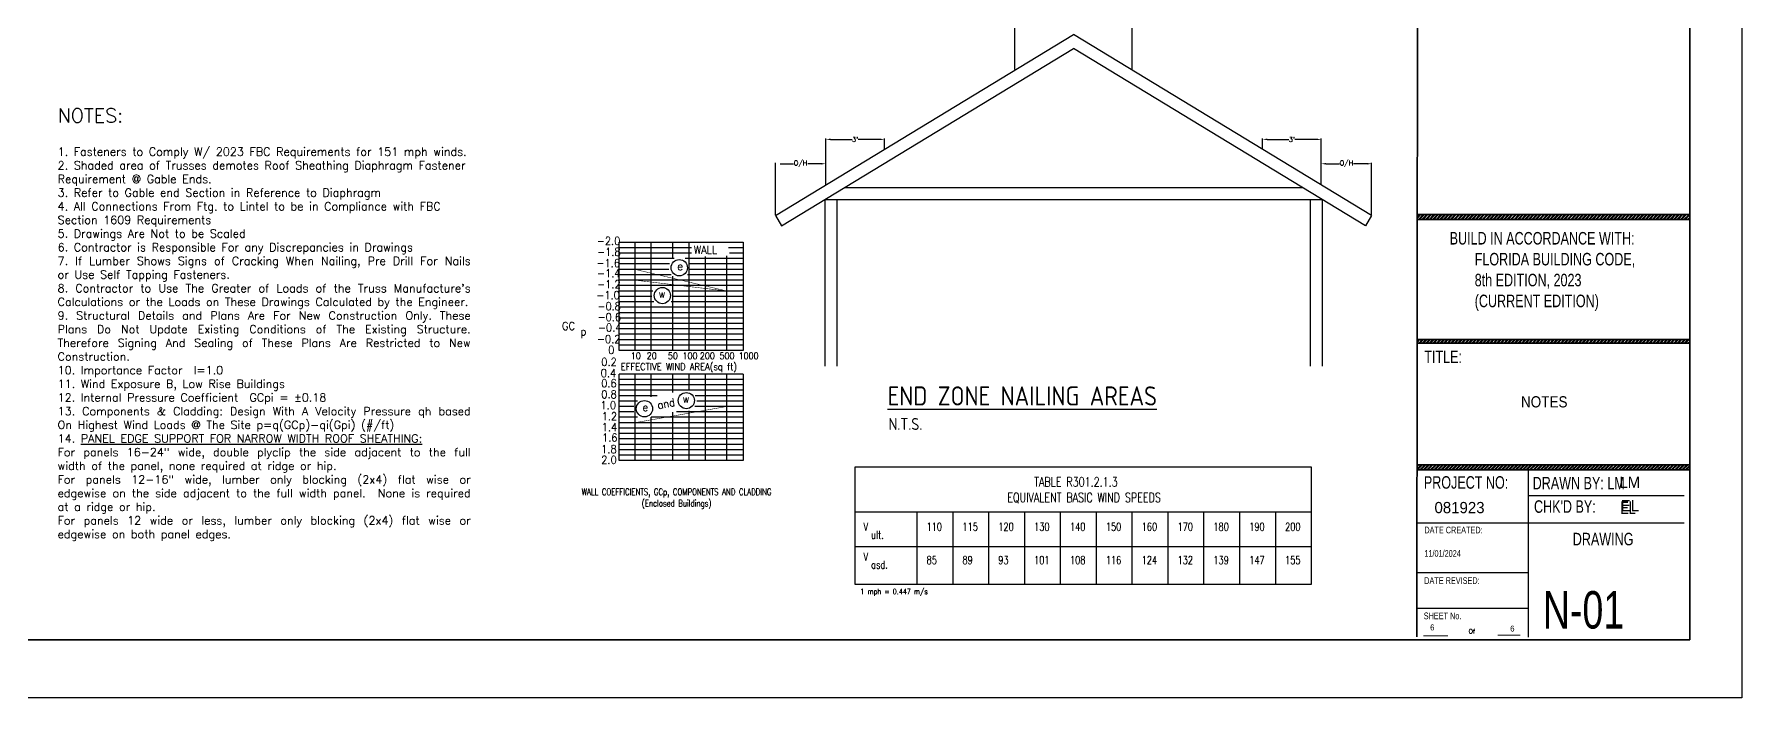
# Paper-space layout 'S-04' of a CAD drawing. Header units: inches. Extents: x 0 to 36, y 0 to 24.
# Drawn here: x 13.21 to 36.02, y -0.02 to 8.84 of the extents above; entities that cross this region are included whole.
import ezdxf

# ---------------------------------------------------------------- set-up
doc = ezdxf.new("R2010")
doc.units = ezdxf.units.IN
doc.header["$LTSCALE"] = 0.5
doc.header["$MEASUREMENT"] = 0
for name, color, linetype, lineweight in [('A-Anno-Titl-Bdry', 239, 'Continuous', 35), ('A-Anno-Titl-Note', 231, 'Continuous', 25), ('A-Anno-Titl-Otln', 236, 'Continuous', 35), ('A-Anno-Titl-Thin', 231, 'Continuous', 25), ('TXT', 4, 'Continuous', 9)]:
    doc.layers.add(name, color=color, linetype=linetype, lineweight=lineweight)
doc.layers.add('A-TEXT', color=3, linetype='Continuous')
doc.styles.add('100A', font='arch.shx', dxfattribs={"width": 0.9, "height": 6.4})
doc.styles.add('AEC', font='archquik.shx')
doc.styles.add('Annotative', font='arch.shx', dxfattribs={"width": 0.75})
doc.styles.add('ARCH', font='arch.shx')
doc.styles.add('Lmar Style', font='arch.shx', dxfattribs={"width": 0.75})
doc.styles.add('RAB', font='romans.shx')
doc.styles.add('RomanS', font='romans.shx')
doc.styles.add('SIMPLEX', font='simplex.shx', dxfattribs={"height": 0.75})
doc.styles.get("Standard").update_dxf_attribs({"font": 'romans.shx', "width": 0.75})
pattern_1 = [(45, (5.927834, 0.04212), (-0.02365764, 0.02365764), []), (45, (5.943606, 0.04212), (-0.02365764, 0.02365764), [])]

# ---------------------------------------------------------------- blocks, each defined once
blk = doc.blocks.new('TB-24X36')
h = blk.add_hatch()
h.set_pattern_fill('ANSI32', color=256, scale=0.089219)
h.set_pattern_definition(pattern_1)
h.paths.add_polyline_path([(34.54, 5.759), (30.914, 5.759), (30.914, 5.694), (34.54, 5.694)])
h = blk.add_hatch()
h.set_pattern_fill('ANSI32', color=256, scale=0.089219)
h.set_pattern_definition(pattern_1)
h.paths.add_polyline_path([(34.543, 4.09), (30.912, 4.09), (30.912, 4.042), (34.543, 4.042)])
h.paths.add_polyline_path([(34.549, 2.42), (30.911, 2.419), (30.911, 2.352), (34.549, 2.352)])
at = {"layer": 'A-Anno-Titl-Bdry'}
for p, q in [((30.914, 5.759), (34.54, 5.759)), ((34.54, 5.694), (30.914, 5.694)), ((30.912, 4.09), (34.545, 4.09)), ((34.545, 4.042), (30.912, 4.042)), ((34.549, 2.419), (30.911, 2.419)), ((34.549, 2.353), (30.911, 2.352))]:
    blk.add_line(p, q, dxfattribs=at)
at = {"layer": 'A-Anno-Titl-Note'}
blk.add_line((32.394, 2.352), (32.394, 0.12), dxfattribs=at)
at = {"layer": 'A-Anno-Titl-Otln'}
blk.add_line((30.909, 0.122), (30.929, 22.549), dxfattribs=at)
blk.add_lwpolyline([(34.556, 0.084), (0, 0.084), (0, 22.549), (34.556, 22.549)], close=True, dxfattribs=at)
at = {"layer": 'A-Anno-Titl-Thin'}
for p, q in [((34.478, 2.004), (32.394, 2.004)), ((34.478, 1.641), (30.909, 1.641)), ((32.394, 0.979), (30.909, 0.979)), ((32.394, 0.501), (30.909, 0.501))]:
    blk.add_line(p, q, dxfattribs=at)
at = {"layer": 'TXT'}
for p, q in [((30.998, 0.138), (31.322, 0.138)), ((31.989, 0.144), (32.287, 0.144))]:
    blk.add_line(p, q, dxfattribs=at)
at = {"layer": 'A-Anno-Titl-Note', "style": 'Lmar Style', "width": 0.75}
for s, height, p in [('TITLE: ', 0.1673, (31.007, 3.777)), ('PROJECT NO:', 0.16728, (31.001, 2.1)), ('DRAWN BY: LM', 0.16728, (32.455, 2.091)), ("CHK'D BY:", 0.1673, (32.473, 1.778)), ('EL', 0.1673, (33.627, 1.762)), ('DATE CREATED:', 0.08922, (31.008, 1.504)), ('DRAWING', 0.1673, (32.991, 1.344)), ('11/01/2024', 0.0892, (31.008, 1.191)), ('DATE REVISED:', 0.08922, (31.006, 0.829)), ('SHEET No.', 0.0892, (31, 0.358))]:
    blk.add_text(s, height=height, dxfattribs=at).set_placement(p)
at = {"layer": 'A-Anno-Titl-Note', "insert": (31.346, 5.527), "char_height": 0.16728, "attachment_point": 1, "style": 'Lmar Style'}
blk.add_mtext_dynamic_manual_height_columns('\\A1;BUILD IN ACCORDANCE WITH:\\P\\pxl2;FLORIDA BUILDING CODE,\\P8th EDITION, 2023\\P(CURRENT EDITION)', width=3.71368, gutter_width=0.884, heights=[0], dxfattribs=at)
at = {"layer": 'TXT', "style": 'RomanS'}
blk.add_text('Of', height=0.0613, dxfattribs=at).set_placement((31.599, 0.165))
at = {"layer": 'TXT', "style": 'ARCH'}
for p in [(31.114, 0.106), (32.119, 0.117)]:
    blk.add_attdef('#', p, '', height=0.111, dxfattribs=at)

psp = doc.layouts.new('S-04')

# ---------------------------------------------------------------- linework, layer by layer
at = {"color": 7, "lineweight": -3}
for p, q in [((26.309, 8.37), (26.309, 8.991)), ((27.877, 8.37), (27.877, 8.991)), ((23.109, 6.421), (27.093, 8.839)), ((31.076, 6.421), (27.093, 8.839)), ((23.192, 6.284), (27.093, 8.653)), ((30.994, 6.284), (27.093, 8.653)), ((23.783, 6.83), (23.783, 7.451)), ((23.847, 7.438), (24.135, 7.438)), ((24.504, 7.438), (24.215, 7.438)), ((24.567, 7.306), (24.567, 7.451)), ((29.618, 7.306), (29.618, 7.451)), ((29.682, 7.438), (29.971, 7.438)), ((30.339, 7.438), (30.05, 7.438)), ((30.403, 6.83), (30.403, 7.451)), ((23.109, 6.427), (23.109, 7.126)), ((23.173, 7.113), (23.352, 7.113)), ((23.719, 7.113), (23.541, 7.113)), ((23.783, 6.836), (23.783, 7.126)), ((30.403, 6.836), (30.403, 7.126)), ((30.466, 7.113), (30.645, 7.113)), ((31.013, 7.113), (30.834, 7.113)), ((31.076, 6.427), (31.076, 7.126)), ((23.77, 6.635), (30.415, 6.635)), ((23.77, 6.635), (23.77, 4.411)), ((23.93, 6.635), (23.93, 4.411)), ((24.033, 6.795), (30.153, 6.795)), ((30.256, 6.635), (30.256, 4.411)), ((30.415, 6.635), (30.415, 4.411)), ((23.109, 6.421), (23.192, 6.284)), ((31.076, 6.421), (30.994, 6.284)), ((21.024, 6.064), (22.68, 6.064)), ((21.024, 4.619), (21.024, 6.064)), ((21.989, 5.992), (21.024, 5.992)), ((21.234, 4.619), (21.234, 6.064)), ((21.452, 4.619), (21.452, 6.064)), ((21.74, 5.842), (21.74, 6.064)), ((21.957, 4.619), (21.957, 6.064)), ((22.68, 5.992), (22.482, 5.992)), ((22.68, 6.064), (22.68, 4.619)), ((21.99, 5.92), (21.024, 5.92)), ((21.755, 5.848), (21.024, 5.848)), ((21.693, 5.775), (21.024, 5.775)), ((22.68, 5.848), (21.904, 5.848)), ((22.68, 5.775), (21.951, 5.775)), ((22.175, 4.619), (22.175, 5.877)), ((22.462, 4.619), (22.462, 5.884)), ((22.68, 5.92), (22.497, 5.92)), ((21.686, 5.703), (21.024, 5.703)), ((21.719, 5.631), (21.024, 5.631)), ((22.68, 5.559), (21.024, 5.559)), ((22.68, 5.486), (21.024, 5.486)), ((21.74, 4.619), (21.74, 5.611)), ((22.68, 5.631), (21.937, 5.631)), ((22.68, 5.703), (21.967, 5.703)), ((21.473, 5.414), (21.024, 5.414)), ((21.459, 5.342), (21.024, 5.342)), ((21.487, 5.269), (21.024, 5.269)), ((22.68, 5.269), (21.716, 5.269)), ((22.68, 5.414), (21.728, 5.414)), ((22.68, 5.342), (21.749, 5.342)), ((22.68, 5.197), (21.024, 5.197)), ((22.68, 5.125), (21.024, 5.125)), ((22.68, 5.053), (21.024, 5.053)), ((22.68, 4.98), (21.024, 4.98)), ((22.68, 4.908), (21.024, 4.908)), ((22.68, 4.836), (21.024, 4.836)), ((22.68, 4.764), (21.024, 4.764)), ((22.68, 4.691), (21.024, 4.691)), ((22.68, 4.619), (21.024, 4.619)), ((22.68, 4.306), (21.024, 4.306)), ((21.024, 3.15), (21.024, 4.306)), ((22.68, 4.234), (21.024, 4.234)), ((22.68, 4.162), (21.024, 4.162)), ((21.234, 3.15), (21.234, 4.306)), ((21.452, 4.001), (21.452, 4.306)), ((21.74, 4.06), (21.74, 4.306)), ((21.957, 4.089), (21.957, 4.306)), ((22.175, 3.15), (22.175, 4.306)), ((22.462, 3.15), (22.462, 4.306)), ((22.68, 4.306), (22.68, 3.15)), ((22.68, 4.09), (21.024, 4.09)), ((21.529, 4.017), (21.024, 4.017)), ((21.268, 3.945), (21.024, 3.945)), ((22.68, 4.017), (22.037, 4.017)), ((22.68, 3.945), (22.059, 3.945)), ((21.22, 3.873), (21.024, 3.873)), ((21.22, 3.8), (21.024, 3.8)), ((21.268, 3.728), (21.024, 3.728)), ((22.68, 3.656), (21.024, 3.656)), ((22.68, 3.728), (21.448, 3.728)), ((21.452, 3.15), (21.452, 3.732)), ((21.74, 3.15), (21.74, 3.798)), ((22.68, 3.8), (21.788, 3.8)), ((21.957, 3.15), (21.957, 3.816)), ((22.68, 3.873), (22.034, 3.873)), ((22.68, 3.584), (21.024, 3.584)), ((22.68, 3.511), (21.024, 3.511)), ((22.68, 3.439), (21.024, 3.439)), ((22.68, 3.367), (21.024, 3.367)), ((22.68, 3.295), (21.024, 3.295)), ((22.68, 3.222), (21.024, 3.222)), ((22.68, 3.15), (21.024, 3.15)), ((24.175, 3.069), (30.269, 3.069)), ((24.175, 1.497), (24.175, 3.069)), ((30.269, 3.069), (30.269, 1.497)), ((24.175, 2.468), (25, 2.468)), ((25, 2.468), (25, 1.497)), ((25, 2.468), (30.269, 2.468)), ((25.479, 2.468), (25.479, 1.497)), ((25.958, 2.468), (25.958, 1.497)), ((26.437, 2.468), (26.437, 1.497)), ((26.916, 2.468), (26.916, 1.497)), ((27.395, 2.468), (27.395, 1.497)), ((27.874, 2.468), (27.874, 1.497)), ((28.353, 2.468), (28.353, 1.497)), ((28.832, 2.468), (28.832, 1.497)), ((29.311, 2.468), (29.311, 1.497)), ((29.79, 2.468), (29.79, 1.497)), ((24.175, 2.005), (30.269, 2.005)), ((30.269, 1.497), (24.175, 1.497)), ((30.269, 1.497), (24.175, 1.497))]:
    psp.add_line(p, q, dxfattribs=at)
at = {"color": 1}
psp.add_lwpolyline([(0.023, 23.983), (36.023, 23.983), (36.023, -0.017), (0.023, -0.017)], close=True, dxfattribs=at)
at = {"color": 7, "lineweight": -3, "const_width": 0.00713}
for points in [[(21.024, 5.703), (21.234, 5.703), (22.462, 5.414), (22.68, 5.414)], [(21.024, 5.559), (21.234, 5.559), (22.462, 5.414)], [(21.024, 3.656), (21.234, 3.656), (22.462, 3.873), (22.68, 3.873)]]:
    psp.add_lwpolyline(points, dxfattribs=at)
at = {"color": 7, "lineweight": -3}
for centre, radius in [((21.825, 5.725), 0.109), ((21.6, 5.353), 0.108), ((21.36, 3.843), 0.109), ((21.92, 3.951), 0.108)]:
    psp.add_circle(centre, radius, dxfattribs=at)
for points in [[(23.847, 7.449), (23.847, 7.428), (23.783, 7.438)], [(24.504, 7.449), (24.504, 7.428), (24.567, 7.438)], [(29.682, 7.449), (29.682, 7.428), (29.618, 7.438)], [(30.339, 7.449), (30.339, 7.428), (30.403, 7.438)], [(23.719, 7.124), (23.719, 7.102), (23.783, 7.113)], [(30.466, 7.124), (30.466, 7.102), (30.403, 7.113)], [(31.013, 7.124), (31.013, 7.102), (31.076, 7.113)]]:
    psp.add_solid(points, dxfattribs=at)

# ---------------------------------------------------------------- block references
psp.add_blockref('TB-24X36', (0.773, 0.675))

# ---------------------------------------------------------------- texts
at = {"color": 0, "transparency": 33554687, "insert": (31.249, 4.01), "char_height": 0.15, "attachment_point": 1, "style": '100A'}
psp.add_mtext_dynamic_manual_height_columns('\\pxqc;NOTES', width=4.26673, gutter_width=0.469, heights=[0.113], dxfattribs=at)
at = {"attachment_point": 1, "style": 'ARCH'}
for s, width, insert, char_height in [('LM', 1.76147, (34.386, 2.935), 0.15), ('081923', 1.76147, (31.916, 2.598), 0.15), ('EL', 1.76147, (34.404, 2.625), 0.15), ('6', 1.76147, (31.857, 0.963), 0.08), ('6', 0.78608, (32.928, 0.947), 0.0782)]:
    psp.add_mtext_dynamic_manual_height_columns(s, width=width, gutter_width=0.469, heights=[0], dxfattribs=dict(at, insert=insert, char_height=char_height))
at = {"insert": (33.364, 1.408), "char_height": 0.5, "width": 0.80293, "attachment_point": 1, "style": 'Annotative'}
psp.add_mtext('N-01', dxfattribs=at)
at = {"layer": 'A-TEXT', "color": 7, "lineweight": -3, "width": 0.9}
for s, height, p in [('-2.0', 0.1069, (20.724, 6.029)), ('-1.8', 0.1069, (20.728, 5.883)), ('WALL', 0.1069, (22.019, 5.91)), ('-1.6', 0.1069, (20.72, 5.734)), ('-1.4', 0.1069, (20.726, 5.598)), ('e', 0.107, (21.8, 5.692)), ('-1.2', 0.1069, (20.728, 5.45)), ('-1.0', 0.1069, (20.718, 5.306)), ('-0.8', 0.1069, (20.732, 5.157)), ('w', 0.107, (21.55, 5.323)), ('-0.6', 0.1069, (20.734, 5.013)), ('GC', 0.1069, (20.259, 4.893)), ('p', 0.107, (20.505, 4.822)), ('-0.2', 0.1069, (20.726, 4.719)), ('-0.4', 0.1069, (20.739, 4.873)), ('0', 0.107, (20.875, 4.574)), ('10', 0.0866, (21.178, 4.506)), ('20', 0.0866, (21.39, 4.506)), ('50', 0.0866, (21.674, 4.506)), ('100', 0.0866, (21.869, 4.506)), ('200', 0.0866, (22.101, 4.506)), ('500', 0.0866, (22.363, 4.506)), ('1000', 0.0866, (22.619, 4.506)), ('0.4', 0.1069, (20.776, 4.265)), ('0.2', 0.1069, (20.784, 4.414)), ('EFFECTIVE WIND AREA(sq ft)', 0.09087, (21.044, 4.359)), ('0.6', 0.1069, (20.782, 4.129)), ('0.8', 0.1069, (20.784, 3.981)), ('1.0', 0.1069, (20.774, 3.837)), ('e', 0.107, (21.335, 3.81)), ('w', 0.107, (21.87, 3.921)), ('1.2', 0.1069, (20.788, 3.688)), ('1.4', 0.1069, (20.79, 3.544)), ('1.6', 0.1069, (20.794, 3.404)), ('2.0', 0.1069, (20.783, 3.107)), ('1.8', 0.1069, (20.782, 3.25))]:
    psp.add_text(s, height=height, dxfattribs=at).set_placement(p)
at = {"layer": 'A-TEXT', "color": 7, "lineweight": -3, "style": 'AEC'}
for s, height, p in [('%%UEND ZONE NAILING AREAS', 0.25536, (24.609, 3.886)), ('N.T.S.', 0.1596, (24.622, 3.559))]:
    psp.add_text(s, height=height, dxfattribs=at).set_placement(p)
at = {"layer": 'A-TEXT', "color": 7, "lineweight": -3, "width": 0.9}
psp.add_text('and', height=0.1069, rotation=10.6591, dxfattribs=at).set_placement((21.543, 3.837))
at = {"layer": 'A-TEXT', "color": 3, "linetype": 'ByBlock', "lineweight": -3, "insert": (13.519, 7.85), "char_height": 0.125, "width": 5.98029, "attachment_point": 1, "style": 'RAB'}
psp.add_mtext('\\A1;\\pxqj;{\\H1.5x;NOTES:\\P}\\P\\pq*;{\\A0;\\H0.875x;\\C256;1. Fasteners to Comply W/ 2023 FBC Requirements for 151 mph winds.\\P2. Shaded area of Trusses demotes Roof Sheathing Diaphragm Fastener Requirement @ Gable Ends.\\P3. Refer to Gable end Section in Reference to Diaphragm\\P4. All Connections From Ftg. to Lintel to be in Compliance with FBC Section 1609 Requirements\\P5. Drawings Are Not to be Scaled\\P6. Contractor is Responsible For any Discrepancies in Drawings\\P\\pqj;7. If Lumber Shows Signs of Cracking When Nailing, Pre Drill For Nails or Use Self Tapping Fasteners.\\P8. Contractor to Use The Greater of Loads of the Truss Manufacture\'s Calculations or the Loads on These Drawings Calculated by the Engineer.\\P9. Structural Details and Plans Are For New Construction Only. These Plans Do Not Update Existing Conditions of The Existing Structure. Therefore Signing And Sealing of These Plans Are Restricted to New Construction.\\P10. Importance Factor  I=1.0\\P11. Wind Exposure B, Low Rise Buildings\\P12. Internal Pressure Coefficient  GCpi = %%P0.18\\P13. Components & Cladding: Design With A Velocity Pressure qh based On Highest Wind Loads @ The Site p=q(GCp)-qi(Gpi) (#/ft) \\P14. \\LPANEL EDGE SUPPORT FOR NARROW WIDTH ROOF SHEATHING:\\P\\lFor panels 16-24" wide, double plyclip the side adjacent to the full width of the panel, none required at ridge or hip.\\PFor panels 12-16" wide, lumber only blocking (2x4) flat wise or edgewise on the side adjacent to the full width panel.  None is required at a ridge or hip.\\PFor panels 12 wide or less, lumber only blocking (2x4) flat wise or edgewise on both panel edges.}', dxfattribs=at)
at = {"layer": 'A-TEXT', "color": 7, "lineweight": -3, "char_height": 0.0638, "attachment_point": 5, "style": 'SIMPLEX'}
for s, insert in [("\\A1;3'", (24.175, 7.438)), ("\\A1;3'", (30.011, 7.438)), ('\\A1;O/H', (23.446, 7.113)), ('\\A1;O/H', (30.74, 7.113))]:
    psp.add_mtext(s, dxfattribs=dict(at, insert=insert))
at = {"layer": 'A-TEXT', "color": 7, "lineweight": -3}
for s, insert, char_height, attachment_point in [('WALL COEFFICIENTS, GCp, COMPONENTS AND CLADDING\\P(Enclosed Buildings)', (21.79, 2.642), 0.09087, 5), ('V', (24.288, 2.319), 0.107, 1), ('120', (26.088, 2.321), 0.1069, 1), ('130', (26.567, 2.321), 0.1069, 1), ('140', (27.046, 2.321), 0.1069, 1), ('150', (27.525, 2.321), 0.1069, 1), ('160', (28.004, 2.321), 0.1069, 1), ('170', (28.483, 2.321), 0.1069, 1), ('180', (28.962, 2.321), 0.1069, 1), ('190', (29.441, 2.321), 0.1069, 1), ('200', (29.92, 2.321), 0.1069, 1), ('ult.', (24.389, 2.213), 0.1069, 1), ('V', (24.288, 1.92), 0.107, 1), ('85', (25.13, 1.876), 0.1069, 1), ('89', (25.609, 1.876), 0.1069, 1), ('93', (26.088, 1.876), 0.1069, 1), ('101', (26.567, 1.876), 0.1069, 1), ('108', (27.046, 1.876), 0.1069, 1), ('116', (27.525, 1.876), 0.1069, 1), ('124', (28.004, 1.876), 0.1069, 1), ('132', (28.483, 1.876), 0.1069, 1), ('139', (28.962, 1.876), 0.1069, 1), ('147', (29.441, 1.876), 0.1069, 1), ('155', (29.92, 1.876), 0.1069, 1), ('asd.', (24.389, 1.814), 0.1069, 1), ('1 mph = 0.447 m/s', (24.245, 1.438), 0.07127, 1)]:
    psp.add_mtext(s, dxfattribs=dict(at, insert=insert, char_height=char_height, attachment_point=attachment_point))
for s, insert, char_height, width, attachment_point in [('TABLE R301.2.1.3', (26.568, 2.929), 0.12473, 1.78608, 1), ('EQUIVALENT BASIC WIND SPEEDS', (27.234, 2.72), 0.12473, 6.39513, 2), ('110', (25.13, 2.321), 0.1069, 0.19473, 1), ('115', (25.609, 2.321), 0.1069, 0.19473, 1)]:
    psp.add_mtext(s, dxfattribs=dict(at, insert=insert, char_height=char_height, width=width, attachment_point=attachment_point))

doc.saveas('drawing.dxf')
